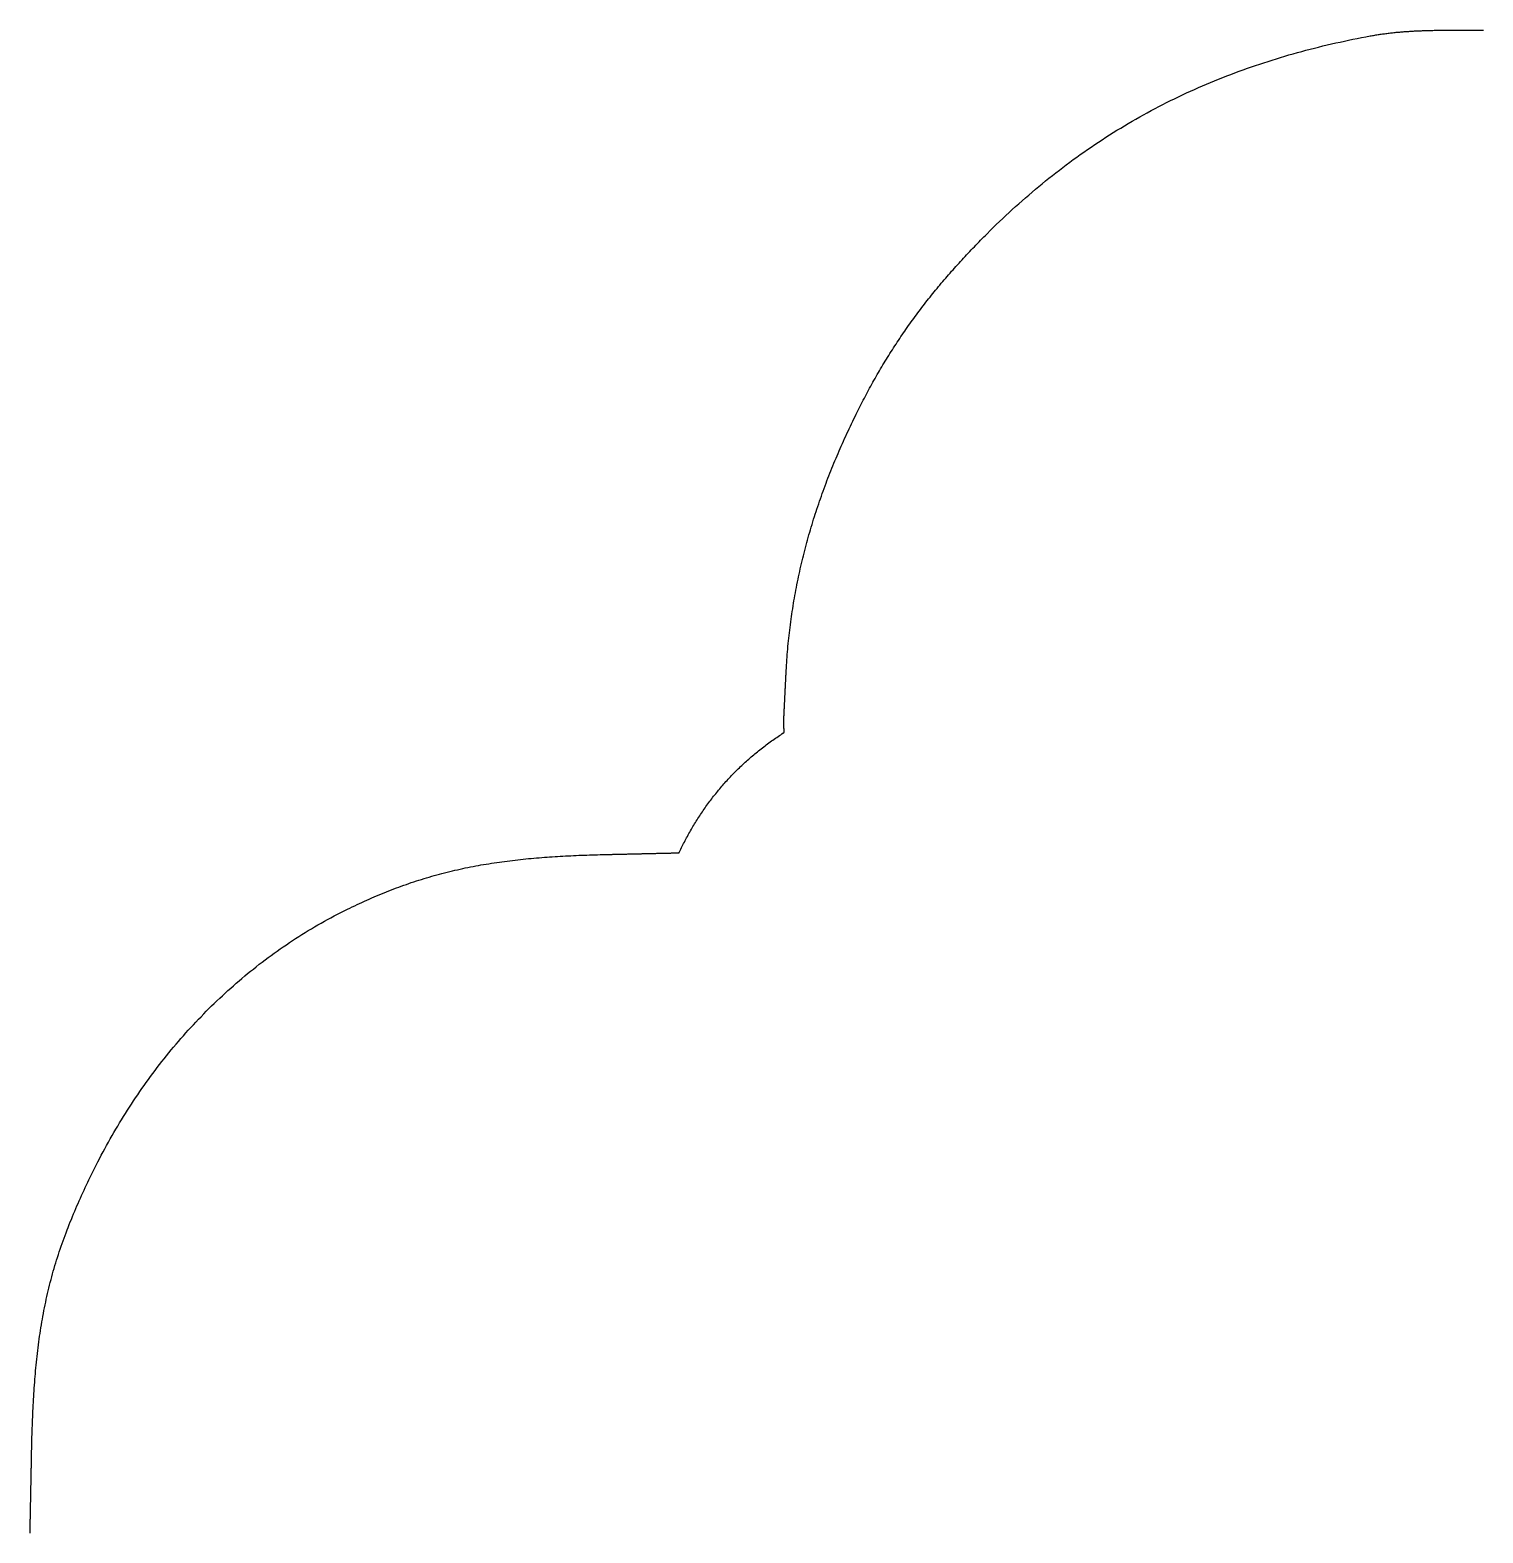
# Model space of a CAD drawing. Extents: x 0 to 29, y 0 to 30.
# Drawn here: x 0.02 to 14.51, y 15 to 29.98 of the extents above; entities that cross this region are included whole.
import ezdxf

# ---------------------------------------------------------------- set-up
doc = ezdxf.new("R2010")
doc.units = 0
doc.layers.add('Layer_1', color=7, linetype='CONTINUOUS')

msp = doc.modelspace()

# ---------------------------------------------------------------- linework, layer by layer
at = {"layer": 'Layer_1', "color": 7}
msp.add_lwpolyline([(0.020485, 14.994966), (0.020664, 15.00419), (0.020847, 15.013537), (0.021031, 15.022994), (0.021217, 15.032547), (0.021405, 15.042182), (0.021594, 15.051886), (0.021784, 15.061649), (0.021976, 15.071458), (0.022168, 15.081304), (0.02236, 15.091175), (0.022553, 15.101063), (0.022746, 15.110959), (0.022938, 15.120854), (0.023131, 15.13074), (0.023324, 15.14061), (0.023515, 15.150456), (0.023707, 15.160273), (0.023897, 15.170053), (0.024087, 15.179792), (0.024276, 15.189482), (0.024464, 15.199121), (0.024651, 15.208701), (0.024836, 15.21822), (0.025021, 15.227673), (0.025203, 15.237056), (0.025385, 15.246365), (0.025565, 15.255597), (0.025743, 15.26475), (0.02592, 15.273819), (0.026095, 15.282803), (0.026269, 15.2917), (0.02644, 15.300507), (0.02661, 15.309221), (0.026778, 15.317842), (0.026944, 15.326368), (0.027136, 15.336201), (0.027325, 15.345901), (0.027512, 15.355465), (0.027695, 15.364892), (0.027876, 15.37418), (0.02808, 15.384635), (0.02828, 15.394906), (0.028477, 15.404992), (0.02867, 15.414894), (0.028859, 15.42461), (0.029045, 15.434142), (0.029227, 15.443489), (0.029406, 15.452652), (0.029581, 15.461632), (0.029752, 15.47043), (0.02992, 15.479047), (0.030105, 15.488535), (0.030306, 15.498824), (0.030501, 15.508837), (0.030691, 15.518578), (0.030876, 15.528051), (0.031055, 15.53726), (0.03123, 15.546209), (0.031399, 15.554903), (0.031596, 15.565026), (0.031787, 15.574794), (0.03197, 15.584217), (0.032148, 15.593304), (0.032318, 15.602062), (0.032483, 15.610501), (0.032667, 15.619974), (0.032869, 15.630319), (0.033061, 15.640147), (0.033242, 15.64948), (0.033415, 15.658337), (0.033599, 15.667778), (0.033791, 15.677643), (0.033971, 15.686864), (0.034172, 15.697173), (0.034357, 15.706661), (0.034527, 15.715389), (0.034709, 15.724718), (0.034897, 15.734338), (0.035064, 15.742909), (0.035248, 15.75238), (0.035438, 15.762112), (0.035621, 15.771516), (0.035789, 15.780116), (0.035979, 15.789849), (0.036178, 15.800072), (0.036363, 15.80957), (0.036946, 15.838676), (0.037567, 15.867335), (0.038225, 15.895555), (0.038965, 15.925076), (0.039745, 15.954124), (0.040566, 15.982708), (0.041479, 16.012488), (0.042435, 16.04177), (0.043436, 16.070568), (0.044478, 16.098892), (0.045564, 16.126753), (0.046754, 16.155679), (0.04799, 16.184112), (0.04934, 16.213531), (0.050738, 16.24243), (0.052184, 16.270824), (0.053676, 16.298724), (0.055293, 16.327508), (0.05704, 16.357116), (0.05884, 16.386172), (0.060691, 16.414691), (0.062593, 16.442686), (0.064635, 16.471417), (0.066822, 16.500826), (0.069064, 16.529663), (0.07136, 16.557944), (0.073708, 16.585683), (0.07631, 16.615156), (0.078969, 16.64403), (0.081684, 16.672323), (0.084453, 16.700053), (0.087493, 16.729319), (0.090591, 16.75797), (0.093744, 16.786026), (0.097182, 16.81546), (0.100678, 16.844253), (0.104229, 16.872425), (0.108076, 16.901829), (0.111979, 16.930573), (0.115934, 16.958679), (0.120193, 16.987881), (0.124505, 17.01641), (0.128865, 17.04429), (0.133533, 17.073141), (0.138248, 17.101314), (0.143006, 17.128833), (0.148072, 17.157209), (0.153449, 17.18636), (0.158864, 17.214787), (0.164313, 17.242516), (0.170067, 17.270921), (0.176127, 17.299928), (0.182209, 17.328181), (0.188309, 17.355708), (0.194703, 17.383753), (0.201386, 17.412249), (0.208071, 17.439975), (0.215033, 17.468083), (0.222267, 17.49651), (0.229483, 17.524135), (0.236953, 17.552019), (0.24467, 17.580106), (0.252343, 17.607366), (0.260519, 17.635721), (0.268631, 17.663201), (0.277214, 17.691615), (0.285709, 17.719111), (0.29411, 17.745727), (0.302933, 17.773108), (0.312153, 17.801129), (0.321231, 17.828165), (0.330661, 17.855707), (0.340411, 17.883637), (0.349963, 17.910498), (0.359785, 17.937629), (0.369841, 17.964921), (0.379642, 17.991081), (0.390062, 18.018442), (0.400172, 18.044573), (0.410795, 18.071616), (0.421453, 18.098339), (0.432102, 18.124662), (0.443072, 18.151401), (0.454274, 18.178338), (0.465621, 18.20526), (0.477023, 18.23197), (0.488394, 18.25828), (0.499648, 18.28402), (0.511236, 18.310228), (0.522969, 18.336475), (0.534662, 18.362357), (0.546967, 18.389314), (0.558726, 18.41482), (0.571122, 18.441454), (0.583522, 18.467851), (0.595831, 18.493822), (0.60807, 18.519428), (0.620866, 18.545981), (0.633245, 18.571469), (0.645788, 18.5971), (0.6625, 18.630878), (0.679229, 18.664202), (0.695969, 18.697076), (0.712718, 18.729507), (0.730312, 18.763097), (0.747907, 18.796211), (0.765497, 18.828856), (0.783078, 18.861038), (0.801488, 18.894271), (0.819879, 18.92701), (0.838247, 18.959262), (0.856589, 18.991035), (0.8749, 19.022335), (0.894011, 19.054567), (0.913079, 19.086299), (0.932102, 19.117537), (0.951903, 19.149622), (0.971646, 19.181187), (0.991325, 19.21224), (1.010939, 19.242788), (1.0313, 19.27409), (1.05158, 19.304862), (1.072589, 19.336322), (1.093502, 19.367229), (1.114317, 19.397593), (1.135029, 19.427423), (1.156432, 19.457854), (1.178508, 19.488834), (1.200454, 19.519229), (1.222266, 19.54905), (1.243941, 19.578308), (1.266247, 19.608037), (1.289166, 19.638188), (1.311917, 19.66773), (1.334497, 19.696676), (1.357652, 19.725982), (1.381362, 19.755602), (1.404867, 19.784585), (1.428165, 19.812948), (1.451978, 19.841568), (1.476283, 19.870402), (1.500347, 19.898581), (1.524167, 19.926122), (1.549133, 19.954617), (1.573822, 19.98243), (1.598233, 20.009578), (1.623709, 20.037545), (1.648872, 20.064808), (1.673721, 20.091387), (1.699552, 20.118657), (1.725034, 20.14521), (1.751427, 20.172351), (1.777437, 20.198745), (1.804287, 20.22563), (1.830717, 20.251742), (1.856728, 20.277105), (1.883491, 20.302857), (1.910947, 20.328922), (1.937913, 20.354178), (1.965499, 20.379665), (1.993646, 20.405315), (2.021231, 20.430109), (2.048261, 20.454076), (2.076783, 20.479023), (2.104675, 20.503081), (2.132921, 20.52711), (2.161463, 20.551052), (2.18931, 20.57409), (2.218291, 20.597731), (2.246507, 20.620427), (2.275696, 20.643574), (2.305727, 20.667042), (2.334846, 20.689468), (2.364648, 20.712086), (2.395003, 20.734782), (2.424312, 20.756374), (2.454023, 20.777941), (2.484012, 20.799388), (2.514156, 20.820622), (2.544335, 20.84156), (2.57564, 20.862945), (2.606641, 20.88379), (2.63723, 20.904038), (2.668349, 20.924314), (2.699736, 20.944438), (2.731136, 20.964247), (2.76231, 20.983595), (2.79465, 21.003337), (2.826087, 21.022208), (2.857825, 21.040944), (2.890616, 21.059972), (2.922474, 21.078141), (2.955033, 21.096388), (2.987212, 21.114107), (3.019602, 21.131628), (3.053259, 21.149505), (3.0864, 21.166782), (3.11915, 21.18354), (3.152808, 21.200441), (3.186597, 21.21708), (3.209565, 21.228228), (3.233368, 21.239671), (3.25797, 21.251377), (3.282233, 21.262799), (3.306165, 21.273945), (3.329776, 21.284821), (3.353075, 21.295435), (3.378158, 21.306727), (3.402888, 21.317723), (3.427277, 21.328432), (3.451333, 21.33886), (3.475067, 21.349016), (3.499461, 21.359317), (3.524485, 21.369736), (3.549161, 21.379863), (3.573497, 21.389706), (3.597505, 21.399273), (3.623013, 21.409282), (3.64816, 21.418991), (3.672956, 21.428409), (3.69741, 21.437546), (3.721532, 21.44641), (3.747032, 21.45562), (3.772169, 21.464536), (3.796956, 21.47317), (3.821401, 21.48153), (3.84712, 21.490162), (3.872471, 21.498503), (3.897462, 21.506565), (3.922103, 21.514357), (3.947923, 21.522356), (3.973367, 21.530072), (3.998444, 21.537517), (4.02462, 21.545118), (4.050404, 21.552437), (4.075806, 21.559486), (4.100835, 21.566275), (4.126873, 21.573173), (4.152513, 21.579805), (4.179097, 21.586514), (4.205261, 21.592951), (4.231012, 21.599128), (4.256362, 21.605057), (4.281317, 21.610749), (4.307117, 21.616483), (4.333711, 21.622237), (4.359855, 21.62774), (4.385559, 21.633004), (4.410831, 21.63804), (4.436812, 21.643075), (4.463451, 21.648091), (4.489604, 21.652873), (4.515279, 21.657433), (4.540487, 21.661782), (4.567304, 21.666271), (4.59359, 21.670538), (4.619355, 21.674593), (4.646559, 21.678742), (4.67318, 21.682672), (4.69923, 21.686395), (4.72472, 21.689924), (4.751446, 21.693505), (4.777553, 21.696888), (4.804757, 21.700295), (4.831282, 21.703502), (4.857143, 21.706524), (4.883934, 21.709546), (4.910005, 21.712384), (4.936869, 21.715205), (4.962961, 21.717846), (4.98971, 21.720455), (5.017009, 21.723017), (5.04342, 21.725402), (5.068967, 21.727623), (5.096154, 21.729896), (5.122351, 21.732001), (5.14874, 21.734037), (5.175218, 21.735998), (5.200624, 21.737804), (5.227032, 21.739605), (5.254215, 21.741379), (5.280089, 21.742996), (5.306471, 21.744573), (5.333146, 21.746096), (5.3599, 21.747554), (5.38653, 21.748937), (5.412842, 21.750239), (5.438656, 21.751456), (5.465009, 21.752637), (5.491466, 21.753763), (5.517617, 21.754818), (5.544913, 21.75586), (5.570791, 21.756793), (5.596433, 21.757666), (5.623548, 21.758537), (5.650267, 21.759341), (5.676648, 21.760086), (5.70404, 21.760808), (5.730363, 21.761455), (5.756862, 21.76206), (5.765091, 21.762246), (5.771665, 21.762395), (5.779788, 21.762579), (5.78758, 21.762756), (5.7944, 21.76291), (5.8017, 21.763076), (5.80943, 21.763251), (5.817549, 21.763435), (5.823855, 21.763578), (5.830339, 21.763725), (5.836986, 21.763875), (5.843781, 21.764029), (5.85071, 21.764186), (5.857759, 21.764346), (5.864917, 21.764508), (5.87217, 21.764672), (5.879508, 21.764838), (5.886921, 21.765006), (5.894397, 21.765176), (5.901927, 21.765346), (5.909501, 21.765518), (5.917112, 21.76569), (5.924751, 21.765863), (5.93241, 21.766037), (5.940082, 21.766211), (5.947759, 21.766384), (5.955436, 21.766558), (5.963106, 21.766732), (5.970763, 21.766906), (5.978402, 21.767079), (5.986018, 21.767251), (5.993605, 21.767423), (6.00116, 21.767594), (6.008678, 21.767764), (6.016155, 21.767934), (6.023587, 21.768102), (6.030971, 21.76827), (6.038304, 21.768436), (6.045583, 21.768601), (6.052804, 21.768764), (6.059966, 21.768926), (6.067066, 21.769087), (6.074101, 21.769247), (6.081071, 21.769404), (6.087972, 21.769561), (6.094803, 21.769716), (6.101563, 21.769869), (6.10825, 21.77002), (6.114864, 21.77017), (6.121402, 21.770318), (6.127864, 21.770464), (6.134249, 21.770609), (6.141607, 21.770776), (6.149893, 21.770963), (6.158038, 21.771148), (6.166041, 21.771329), (6.173901, 21.771507), (6.181617, 21.771682), (6.18919, 21.771854), (6.196619, 21.772022), (6.203905, 21.772187), (6.211049, 21.772349), (6.218049, 21.772507), (6.224909, 21.772663), (6.231627, 21.772815), (6.238207, 21.772964), (6.244647, 21.77311), (6.252521, 21.773288), (6.260182, 21.773462), (6.267634, 21.773631), (6.274879, 21.773795), (6.281921, 21.773954), (6.290124, 21.77414), (6.298045, 21.77432), (6.305689, 21.774493), (6.313065, 21.77466), (6.320177, 21.774821), (6.327033, 21.774976), (6.333639, 21.775126), (6.341056, 21.775294), (6.349156, 21.775477), (6.356852, 21.775652), (6.364161, 21.775817), (6.371098, 21.775975), (6.37768, 21.776124), (6.385461, 21.7763), (6.392735, 21.776465), (6.400868, 21.776649), (6.408355, 21.776819), (6.415243, 21.776975), (6.423633, 21.777165), (6.431116, 21.777334), (6.437783, 21.777485), (6.445151, 21.777652), (6.452722, 21.777824), (6.461024, 21.778012), (6.467496, 21.778158), (6.474819, 21.778324), (6.482507, 21.778498), (6.489645, 21.77866), (6.489884, 21.779047), (6.490418, 21.779911), (6.490724, 21.780406), (6.491041, 21.780919), (6.491359, 21.781434), (6.491671, 21.781939), (6.491973, 21.782428), (6.49226, 21.782893), (6.492801, 21.783768), (6.493264, 21.784518), (6.493652, 21.785146), (6.493971, 21.785662), (6.494467, 21.786465), (6.494771, 21.786957), (6.495205, 21.78766), (6.495205, 21.78766), (6.495205, 21.78766), (6.495205, 21.78766), (6.495205, 21.78766), (6.495205, 21.78766), (6.495205, 21.78766), (6.495205, 21.78766), (6.495205, 21.78766), (6.495205, 21.78766), (6.495205, 21.78766), (6.495205, 21.78766), (6.495205, 21.78766), (6.495205, 21.78766), (6.495205, 21.78766), (6.495205, 21.78766), (6.495205, 21.78766), (6.495205, 21.78766), (6.495205, 21.78766), (6.495205, 21.78766), (6.495205, 21.78766), (6.495205, 21.78766), (6.495205, 21.78766), (6.495205, 21.78766), (6.495205, 21.78766), (6.495205, 21.78766), (6.495205, 21.78766), (6.495205, 21.78766), (6.495205, 21.78766), (6.495205, 21.78766), (6.495205, 21.78766), (6.495205, 21.78766), (6.495205, 21.78766), (6.495205, 21.78766), (6.495205, 21.78766), (6.495205, 21.78766), (6.495205, 21.78766), (6.495205, 21.78766), (6.495205, 21.78766), (6.495205, 21.78766), (6.495205, 21.78766), (6.495205, 21.78766), (6.495205, 21.78766), (6.495205, 21.78766), (6.495205, 21.78766), (6.495205, 21.78766), (6.495205, 21.78766), (6.495205, 21.78766), (6.495205, 21.78766), (6.495205, 21.78766), (6.495205, 21.78766), (6.495205, 21.78766), (6.495205, 21.78766), (6.495205, 21.78766), (6.495205, 21.78766), (6.495205, 21.78766), (6.495205, 21.78766), (6.495205, 21.78766), (6.495205, 21.78766), (6.495205, 21.78766), (6.495205, 21.78766), (6.495205, 21.78766), (6.495205, 21.78766), (6.495205, 21.78766), (6.495205, 21.78766), (6.495205, 21.78766), (6.495205, 21.78766), (6.495205, 21.78766), (6.495205, 21.78766), (6.495205, 21.78766), (6.495205, 21.78766), (6.495205, 21.78766), (6.495205, 21.78766), (6.495205, 21.78766), (6.495205, 21.78766), (6.495205, 21.78766), (6.495205, 21.78766), (6.495205, 21.78766), (6.495205, 21.78766), (6.495205, 21.78766), (6.495205, 21.78766), (6.495205, 21.78766), (6.495205, 21.78766), (6.495205, 21.78766), (6.495205, 21.78766), (6.495205, 21.78766), (6.502023, 21.802019), (6.508838, 21.816188), (6.515651, 21.830168), (6.52246, 21.843964), (6.529264, 21.857577), (6.536062, 21.87101), (6.543534, 21.885588), (6.550995, 21.899955), (6.558445, 21.914114), (6.565881, 21.928069), (6.573303, 21.941821), (6.581385, 21.956605), (6.589446, 21.971156), (6.597485, 21.985479), (6.605501, 21.999578), (6.613492, 22.013456), (6.621456, 22.027117), (6.629393, 22.040564), (6.637301, 22.053802), (6.645179, 22.066835), (6.653026, 22.079664), (6.661494, 22.093345), (6.669923, 22.106796), (6.678959, 22.121038), (6.687947, 22.135022), (6.696885, 22.148755), (6.705772, 22.162242), (6.714606, 22.175487), (6.723386, 22.188495), (6.732111, 22.201271), (6.740781, 22.21382), (6.749393, 22.226145), (6.759175, 22.239976), (6.76888, 22.253528), (6.778506, 22.266805), (6.788053, 22.279815), (6.79752, 22.292563), (6.806906, 22.305055), (6.816209, 22.317297), (6.82543, 22.329293), (6.835714, 22.342516), (6.845891, 22.355443), (6.85596, 22.368082), (6.865921, 22.380438), (6.875774, 22.392519), (6.885518, 22.404332), (6.896226, 22.417164), (6.906798, 22.429681), (6.917235, 22.441892), (6.927535, 22.453804), (6.9377, 22.465427), (6.947728, 22.476767), (6.958613, 22.488936), (6.969334, 22.500782), (6.979891, 22.512313), (6.991234, 22.524558), (7.002382, 22.536452), (7.013339, 22.548004), (7.024104, 22.559226), (7.03468, 22.570129), (7.045936, 22.581603), (7.057825, 22.593578), (7.069461, 22.605159), (7.080849, 22.61636), (7.09199, 22.627195), (7.102889, 22.637677), (7.115076, 22.649264), (7.126953, 22.660422), (7.138527, 22.67117), (7.149802, 22.681523), (7.16216, 22.692741), (7.174154, 22.703499), (7.185792, 22.713818), (7.198339, 22.724815), (7.210464, 22.735318), (7.22218, 22.74535), (7.234631, 22.755891), (7.246613, 22.765917), (7.259191, 22.77632), (7.271243, 22.786174), (7.283754, 22.796286), (7.296613, 22.806556), (7.308833, 22.816203), (7.322106, 22.826558), (7.334615, 22.836202), (7.347878, 22.846306), (7.360273, 22.855638), (7.373141, 22.865215), (7.386257, 22.874861), (7.399403, 22.884415), (7.412375, 22.89373), (7.424988, 22.902683), (7.437888, 22.911735), (7.450647, 22.920586), (7.464115, 22.929818), (7.47736, 22.938789), (7.490413, 22.947526), (7.503938, 22.956472), (7.516909, 22.964951), (7.529941, 22.97337), (7.530338, 22.973628), (7.531225, 22.974204), (7.531733, 22.974534), (7.532259, 22.974876), (7.532788, 22.975219), (7.533307, 22.975556), (7.533809, 22.975882), (7.534286, 22.976192), (7.534736, 22.976484), (7.535573, 22.977028), (7.536282, 22.977488), (7.536869, 22.977869), (7.537349, 22.978181), (7.53809, 22.978662), (7.538885, 22.979178), (7.539181, 22.97937), (7.539181, 22.97937), (7.539181, 22.97937), (7.539181, 22.97937), (7.539181, 22.97937), (7.539181, 22.97937), (7.539181, 22.97937), (7.539181, 22.97937), (7.539181, 22.97937), (7.539181, 22.97937), (7.539181, 22.97937), (7.539181, 22.97937), (7.539181, 22.97937), (7.539181, 22.97937), (7.539181, 22.97937), (7.539181, 22.97937), (7.539181, 22.97937), (7.539181, 22.97937), (7.539181, 22.97937), (7.539181, 22.97937), (7.539181, 22.97937), (7.539181, 22.97937), (7.539181, 22.97937), (7.539181, 22.97937), (7.539181, 22.97937), (7.539181, 22.97937), (7.539181, 22.97937), (7.539181, 22.97937), (7.539181, 22.97937), (7.539181, 22.97937), (7.539181, 22.97937), (7.539181, 22.97937), (7.539181, 22.97937), (7.539181, 22.97937), (7.539181, 22.97937), (7.539181, 22.97937), (7.539181, 22.97937), (7.539181, 22.97937), (7.539181, 22.97937), (7.539181, 22.97937), (7.539181, 22.97937), (7.539181, 22.97937), (7.539181, 22.97937), (7.539181, 22.97937), (7.539181, 22.97937), (7.539181, 22.97937), (7.539181, 22.97937), (7.539181, 22.97937), (7.539181, 22.97937), (7.539181, 22.97937), (7.539181, 22.97937), (7.539181, 22.97937), (7.539181, 22.97937), (7.539181, 22.97937), (7.539181, 22.97937), (7.539181, 22.97937), (7.539181, 22.97937), (7.539181, 22.97937), (7.539181, 22.97937), (7.539181, 22.97937), (7.539181, 22.97937), (7.539181, 22.97937), (7.539181, 22.97937), (7.539181, 22.97937), (7.539181, 22.97937), (7.539181, 22.97937), (7.539181, 22.97937), (7.539181, 22.97937), (7.539181, 22.97937), (7.539181, 22.97937), (7.539181, 22.97937), (7.539181, 22.97937), (7.539181, 22.97937), (7.539181, 22.97937), (7.539181, 22.97937), (7.539181, 22.97937), (7.539181, 22.97937), (7.539181, 22.97937), (7.539181, 22.97937), (7.539181, 22.97937), (7.539181, 22.97937), (7.539181, 22.97937), (7.539181, 22.97937), (7.539181, 22.97937), (7.539181, 22.97937), (7.539181, 22.979843), (7.539181, 22.9809), (7.539181, 22.981504), (7.539181, 22.982131), (7.539181, 22.98276), (7.539181, 22.983378), (7.539181, 22.983975), (7.539181, 22.984543), (7.539181, 22.985079), (7.539181, 22.986076), (7.539181, 22.986919), (7.539181, 22.987618), (7.539181, 22.98819), (7.539181, 22.989072), (7.539181, 22.990018), (7.539181, 22.99037), (7.539181, 22.99037), (7.539181, 22.99037), (7.539181, 22.99037), (7.539181, 22.99037), (7.539181, 22.99037), (7.539181, 22.99037), (7.539181, 22.99037), (7.539181, 22.99037), (7.539181, 22.99037), (7.539181, 22.99037), (7.539181, 22.99037), (7.539181, 22.99037), (7.539181, 22.99037), (7.539181, 22.99037), (7.539181, 22.99037), (7.539181, 22.99037), (7.539181, 22.99037), (7.539181, 22.99037), (7.539181, 22.99037), (7.539181, 22.99037), (7.539181, 22.99037), (7.539181, 22.99037), (7.539181, 22.99037), (7.539181, 22.99037), (7.539181, 22.99037), (7.539181, 22.99037), (7.539181, 22.99037), (7.539181, 22.99037), (7.539181, 22.99037), (7.539181, 22.99037), (7.539181, 22.99037), (7.539181, 22.99037), (7.539181, 22.99037), (7.539181, 22.99037), (7.539181, 22.99037), (7.539181, 22.99037), (7.539181, 22.99037), (7.539181, 22.99037), (7.539181, 22.99037), (7.539181, 22.99037), (7.539181, 22.99037), (7.539181, 22.99037), (7.539181, 22.99037), (7.539181, 22.99037), (7.539181, 22.99037), (7.539181, 22.99037), (7.539181, 22.99037), (7.539181, 22.99037), (7.539181, 22.99037), (7.539181, 22.99037), (7.539181, 22.99037), (7.539181, 22.99037), (7.539181, 22.99037), (7.539181, 22.99037), (7.539181, 22.99037), (7.539181, 22.99037), (7.539181, 22.99037), (7.539181, 22.99037), (7.539181, 22.99037), (7.539181, 22.99037), (7.539181, 22.99037), (7.539181, 22.99037), (7.539181, 22.99037), (7.539181, 22.99037), (7.539181, 22.99037), (7.539181, 22.99037), (7.539181, 22.99037), (7.539181, 22.99037), (7.539181, 22.99037), (7.539181, 22.99037), (7.539181, 22.99037), (7.539181, 22.99037), (7.539181, 22.99037), (7.539181, 22.99037), (7.539181, 22.99037), (7.539181, 22.99037), (7.539181, 22.99037), (7.539181, 22.99037), (7.539181, 22.99037), (7.539181, 22.99037), (7.539181, 22.99037), (7.539181, 22.99037), (7.539181, 22.99037), (7.539181, 22.99037), (7.538979, 22.992335), (7.538786, 22.994271), (7.5386, 22.996177), (7.538421, 22.998056), (7.538248, 22.999906), (7.538083, 23.001729), (7.537923, 23.003524), (7.53777, 23.005293), (7.537623, 23.007034), (7.537482, 23.00875), (7.537346, 23.010439), (7.537216, 23.012103), (7.537091, 23.013742), (7.536971, 23.015356), (7.536855, 23.016945), (7.536745, 23.01851), (7.536638, 23.020051), (7.536537, 23.021569), (7.536439, 23.023063), (7.536346, 23.024535), (7.536256, 23.025984), (7.53617, 23.027411), (7.536088, 23.028816), (7.536009, 23.030199), (7.535934, 23.031561), (7.535862, 23.032902), (7.535793, 23.034222), (7.535727, 23.035523), (7.535664, 23.036803), (7.535604, 23.038063), (7.535547, 23.039303), (7.535492, 23.040525), (7.53544, 23.041728), (7.53539, 23.042912), (7.535343, 23.044077), (7.535297, 23.045225), (7.535254, 23.046355), (7.535214, 23.047467), (7.535175, 23.048562), (7.535138, 23.04964), (7.535069, 23.051762), (7.535007, 23.053818), (7.534952, 23.05581), (7.534903, 23.05774), (7.53486, 23.05961), (7.534822, 23.061422), (7.534788, 23.063176), (7.534759, 23.064876), (7.534734, 23.066523), (7.534713, 23.068118), (7.534695, 23.069664), (7.534681, 23.071161), (7.534669, 23.072611), (7.53466, 23.074015), (7.534653, 23.075376), (7.534649, 23.076694), (7.534646, 23.07797), (7.534646, 23.079207), (7.534647, 23.080404), (7.53465, 23.081565), (7.534654, 23.082688), (7.534659, 23.083777), (7.534666, 23.084831), (7.534673, 23.085852), (7.534682, 23.086842), (7.534691, 23.0878), (7.534712, 23.089656), (7.534735, 23.091395), (7.53476, 23.093026), (7.534786, 23.094554), (7.534813, 23.095986), (7.534841, 23.097328), (7.534868, 23.098586), (7.534896, 23.099765), (7.534923, 23.10087), (7.53495, 23.101906), (7.534976, 23.102877), (7.535002, 23.103787), (7.535026, 23.10464), (7.535075, 23.106239), (7.535121, 23.107637), (7.535162, 23.10886), (7.5352, 23.10993), (7.535234, 23.110866), (7.535264, 23.111685), (7.535292, 23.112401), (7.535341, 23.113654), (7.53538, 23.114593), (7.535409, 23.115298), (7.535454, 23.116354), (7.535501, 23.11741), (7.535501, 23.11741), (7.535501, 23.11741), (7.535501, 23.11741), (7.535501, 23.11741), (7.535501, 23.11741), (7.535501, 23.11741), (7.535501, 23.11741), (7.535501, 23.11741), (7.535501, 23.11741), (7.535749, 23.122476), (7.535947, 23.126522), (7.536192, 23.131523), (7.536377, 23.135309), (7.536579, 23.139429), (7.536796, 23.14385), (7.537026, 23.148545), (7.537268, 23.153485), (7.53752, 23.158644), (7.537783, 23.163999), (7.537985, 23.168122), (7.538191, 23.172333), (7.538401, 23.176624), (7.538615, 23.180987), (7.538832, 23.185413), (7.539051, 23.189897), (7.539273, 23.19443), (7.539497, 23.199007), (7.539723, 23.20362), (7.539951, 23.208265), (7.54018, 23.212936), (7.54041, 23.217628), (7.54064, 23.222334), (7.540871, 23.227052), (7.541103, 23.231776), (7.541334, 23.236503), (7.541566, 23.241227), (7.541797, 23.245946), (7.542028, 23.250656), (7.542258, 23.255354), (7.542487, 23.260037), (7.542715, 23.264701), (7.542943, 23.269344), (7.543169, 23.273964), (7.543394, 23.278557), (7.543618, 23.283123), (7.54384, 23.287658), (7.544061, 23.292161), (7.54428, 23.29663), (7.544497, 23.301063), (7.544712, 23.305459), (7.544925, 23.309816), (7.545137, 23.314134), (7.545346, 23.31841), (7.545554, 23.322644), (7.545759, 23.326834), (7.545962, 23.330981), (7.54623, 23.33645), (7.546494, 23.341836), (7.546754, 23.34714), (7.547009, 23.352358), (7.547261, 23.357491), (7.547508, 23.362536), (7.547751, 23.367495), (7.547989, 23.372365), (7.548224, 23.377148), (7.548454, 23.381842), (7.548679, 23.386447), (7.5489, 23.390965), (7.549117, 23.395394), (7.54933, 23.399735), (7.549539, 23.40399), (7.549743, 23.408157), (7.549943, 23.412238), (7.550138, 23.416234), (7.55033, 23.420145), (7.550517, 23.423973), (7.550701, 23.427717), (7.55088, 23.431379), (7.551056, 23.43496), (7.551227, 23.438461), (7.551478, 23.443584), (7.55172, 23.448532), (7.551954, 23.453308), (7.55218, 23.457917), (7.552398, 23.462362), (7.552608, 23.466648), (7.55281, 23.470778), (7.553069, 23.476072), (7.553316, 23.481105), (7.55355, 23.485888), (7.553773, 23.49043), (7.553984, 23.494742), (7.554184, 23.498834), (7.554374, 23.502714), (7.554555, 23.506392), (7.554725, 23.509878), (7.554967, 23.514801), (7.555189, 23.519334), (7.555393, 23.523502), (7.555642, 23.52858), (7.555863, 23.533107), (7.556061, 23.537141), (7.556237, 23.54073), (7.556468, 23.545451), (7.556722, 23.55063), (7.556919, 23.554667), (7.557143, 23.559236), (7.557338, 23.563207), (7.557597, 23.56849), (7.558927, 23.594564), (7.560426, 23.621645), (7.562026, 23.648417), (7.563806, 23.676146), (7.565689, 23.703546), (7.567671, 23.730623), (7.569748, 23.75738), (7.571917, 23.783822), (7.574174, 23.809953), (7.576626, 23.836952), (7.579279, 23.864779), (7.582027, 23.892251), (7.584863, 23.919375), (7.587784, 23.946154), (7.590787, 23.972595), (7.593868, 23.998701), (7.597157, 24.025552), (7.60066, 24.053111), (7.604242, 24.080294), (7.607898, 24.107109), (7.611625, 24.13356), (7.615419, 24.159653), (7.619276, 24.185394), (7.623498, 24.212741), (7.627785, 24.239691), (7.632133, 24.266251), (7.636536, 24.292429), (7.640993, 24.318228), (7.645824, 24.345473), (7.650706, 24.372298), (7.655636, 24.39871), (7.660608, 24.424718), (7.665958, 24.452034), (7.671347, 24.478905), (7.676772, 24.505338), (7.682228, 24.531342), (7.687711, 24.556923), (7.693564, 24.583663), (7.699439, 24.609942), (7.705332, 24.635771), (7.711588, 24.662649), (7.717855, 24.68904), (7.724127, 24.714953), (7.730402, 24.740398), (7.737025, 24.766771), (7.743642, 24.792641), (7.750599, 24.819356), (7.757538, 24.845536), (7.764457, 24.871194), (7.77135, 24.89634), (7.778561, 24.922218), (7.78608, 24.948761), (7.793555, 24.974723), (7.800982, 25.000119), (7.808696, 25.02609), (7.816684, 25.052572), (7.824602, 25.078425), (7.832445, 25.103664), (7.840864, 25.130359), (7.849188, 25.156368), (7.857413, 25.181711), (7.865536, 25.206404), (7.874176, 25.232315), (7.882691, 25.257513), (7.891683, 25.283768), (7.900526, 25.309248), (7.9098, 25.335627), (7.9189, 25.361177), (7.927824, 25.385926), (7.937121, 25.411397), (7.946754, 25.437468), (7.956161, 25.46262), (7.965341, 25.486886), (7.975297, 25.5129), (7.984974, 25.537896), (7.994849, 25.563115), (8.004881, 25.588452), (8.014586, 25.6127), (8.024828, 25.638017), (8.034694, 25.662147), (8.044986, 25.687064), (8.05562, 25.712537), (8.065775, 25.736618), (8.076164, 25.761011), (8.0867, 25.785508), (8.097298, 25.809911), (8.107876, 25.834038), (8.118909, 25.858964), (8.130208, 25.884244), (8.141584, 25.909458), (8.152861, 25.934216), (8.163873, 25.958176), (8.175183, 25.982568), (8.186417, 26.006585), (8.198325, 26.031817), (8.210085, 26.056518), (8.221721, 26.080751), (8.233828, 26.105747), (8.245485, 26.129615), (8.25724, 26.15349), (8.267159, 26.173484), (8.277014, 26.193203), (8.286805, 26.212652), (8.296531, 26.231837), (8.306679, 26.251706), (8.317239, 26.272225), (8.327724, 26.292443), (8.338135, 26.312364), (8.348473, 26.331994), (8.358738, 26.351341), (8.368931, 26.370408), (8.379974, 26.390907), (8.390933, 26.411087), (8.401809, 26.430955), (8.412602, 26.450517), (8.423312, 26.46978), (8.433941, 26.488749), (8.444489, 26.507432), (8.455831, 26.527364), (8.467079, 26.546972), (8.478234, 26.566264), (8.489297, 26.585246), (8.500269, 26.603926), (8.511988, 26.62372), (8.523603, 26.643178), (8.535114, 26.662307), (8.546521, 26.681114), (8.557826, 26.699607), (8.569028, 26.717792), (8.580924, 26.736951), (8.592705, 26.755772), (8.60515, 26.775494), (8.617466, 26.794849), (8.629652, 26.813845), (8.641711, 26.832492), (8.653642, 26.850797), (8.665446, 26.868768), (8.677857, 26.887515), (8.690126, 26.905902), (8.702971, 26.924999), (8.715661, 26.943711), (8.728195, 26.962049), (8.740575, 26.980023), (8.752803, 26.99764), (8.765552, 27.015868), (8.778798, 27.034658), (8.791859, 27.05304), (8.804737, 27.071025), (8.817434, 27.088623), (8.830579, 27.106704), (8.844145, 27.125222), (8.857498, 27.143308), (8.870639, 27.160974), (8.88357, 27.17823), (8.897454, 27.19662), (8.911093, 27.214549), (8.92449, 27.232031), (8.937647, 27.249078), (8.951649, 27.267088), (8.965376, 27.284616), (8.978833, 27.301676), (8.99304, 27.319561), (9.006941, 27.336935), (9.020542, 27.353816), (9.034799, 27.37139), (9.048721, 27.388432), (9.063222, 27.406061), (9.077355, 27.423125), (9.091126, 27.439641), (9.105384, 27.45663), (9.120068, 27.474009), (9.13432, 27.490766), (9.148921, 27.507823), (9.163811, 27.525102), (9.178205, 27.5417), (9.193513, 27.559237), (9.208253, 27.576015), (9.222442, 27.592069), (9.237343, 27.608826), (9.251629, 27.624796), (9.266466, 27.641284), (9.281725, 27.658138), (9.296234, 27.674072), (9.312004, 27.691287), (9.326877, 27.707429), (9.342658, 27.724457), (9.357417, 27.740293), (9.372752, 27.756656), (9.388396, 27.773255), (9.404089, 27.789814), (9.419589, 27.80608), (9.434674, 27.821827), (9.450116, 27.837863), (9.465406, 27.85366), (9.481561, 27.870263), (9.497466, 27.886526), (9.513157, 27.902488), (9.529435, 27.918963), (9.545064, 27.934704), (9.560783, 27.95046), (9.591907, 27.981415), (9.62282, 28.011824), (9.653522, 28.041697), (9.685541, 28.072507), (9.71733, 28.102749), (9.74889, 28.132435), (9.780222, 28.161576), (9.812811, 28.191539), (9.845153, 28.220929), (9.877249, 28.249757), (9.91055, 28.279314), (9.943585, 28.308283), (9.976356, 28.336677), (10.010279, 28.365712), (10.043916, 28.394147), (10.077271, 28.421998), (10.110343, 28.449275), (10.144504, 28.477101), (10.178362, 28.504334), (10.213265, 28.532049), (10.247844, 28.559153), (10.282102, 28.585659), (10.31604, 28.611584), (10.350957, 28.637911), (10.385534, 28.66364), (10.421043, 28.689714), (10.456192, 28.715177), (10.490982, 28.740045), (10.526647, 28.765197), (10.563153, 28.790585), (10.599255, 28.815343), (10.634957, 28.839489), (10.671441, 28.863819), (10.70867, 28.88829), (10.745453, 28.912122), (10.781795, 28.935331), (10.818824, 28.958638), (10.856501, 28.982006), (10.893693, 29.004732), (10.930403, 29.026835), (10.968771, 29.049592), (11.00661, 29.071694), (11.043923, 29.093161), (11.082765, 29.115165), (11.121034, 29.136508), (11.158736, 29.15721), (11.197835, 29.178345), (11.23632, 29.198818), (11.274197, 29.218652), (11.313341, 29.238824), (11.35183, 29.258341), (11.391479, 29.278119), (11.430428, 29.29723), (11.470428, 29.316532), (11.509684, 29.335158), (11.549883, 29.353912), (11.589296, 29.371987), (11.629545, 29.390133), (11.668966, 29.4076), (11.70912, 29.425087), (11.748406, 29.441902), (11.788322, 29.458691), (11.828784, 29.47541), (11.869706, 29.492017), (11.911006, 29.508471), (11.951254, 29.524214), (11.991784, 29.539781), (12.032514, 29.555139), (12.073365, 29.570256), (12.114258, 29.585107), (12.156286, 29.60008), (12.196997, 29.614306), (12.238623, 29.628573), (12.279921, 29.642453), (12.320825, 29.655933), (12.362258, 29.669321), (12.404048, 29.682555), (12.446026, 29.695581), (12.488027, 29.708347), (12.529891, 29.720811), (12.571467, 29.732934), (12.614135, 29.745115), (12.656074, 29.756834), (12.698533, 29.768445), (12.739868, 29.779506), (12.7812, 29.790331), (12.824494, 29.801421), (12.866852, 29.812027), (12.909974, 29.82258), (12.953143, 29.8329), (12.99569, 29.842837), (13.038493, 29.8526), (13.080535, 29.861964), (13.123233, 29.87125), (13.164853, 29.880086), (13.208093, 29.889043), (13.250665, 29.897643), (13.29273, 29.905931), (13.33596, 29.914233), (13.379357, 29.92235), (13.391205, 29.924513), (13.402906, 29.926599), (13.414463, 29.92861), (13.42588, 29.930549), (13.437159, 29.932418), (13.448305, 29.934221), (13.459319, 29.935958), (13.470205, 29.937633), (13.480966, 29.939247), (13.491603, 29.940804), (13.50212, 29.942304), (13.51252, 29.943751), (13.524518, 29.945374), (13.536362, 29.946929), (13.548055, 29.948419), (13.559601, 29.949846), (13.571003, 29.951213), (13.582264, 29.952522), (13.593386, 29.953776), (13.604372, 29.954978), (13.616778, 29.95629), (13.629013, 29.957539), (13.641082, 29.958728), (13.652988, 29.959859), (13.664734, 29.960936), (13.676323, 29.961961), (13.687758, 29.962936), (13.699043, 29.963864), (13.71018, 29.964747), (13.721171, 29.965587), (13.732019, 29.966386), (13.742727, 29.967146), (13.753297, 29.96787), (13.765038, 29.968642), (13.776609, 29.969372), (13.788015, 29.970062), (13.799257, 29.970714), (13.811572, 29.971398), (13.823692, 29.972039), (13.83562, 29.972641), (13.847361, 29.973207), (13.858916, 29.973737), (13.870289, 29.974235), (13.881484, 29.974702), (13.892502, 29.97514), (13.903347, 29.975552), (13.914022, 29.975937), (13.924528, 29.976299), (13.936942, 29.976704), (13.949122, 29.977079), (13.96107, 29.977426), (13.972792, 29.977747), (13.984292, 29.978043), (13.995572, 29.978317), (14.006637, 29.978571), (14.017491, 29.978805), (14.028137, 29.979021), (14.040322, 29.979253), (14.052234, 29.979464), (14.063878, 29.979656), (14.075257, 29.979831), (14.086379, 29.979989), (14.098804, 29.980153), (14.110904, 29.9803), (14.122686, 29.980431), (14.134158, 29.980548), (14.145327, 29.980653), (14.156199, 29.980746), (14.166781, 29.980829), (14.178371, 29.980912), (14.18961, 29.980984), (14.201721, 29.981053), (14.213421, 29.981113), (14.224723, 29.981163), (14.235637, 29.981206), (14.246176, 29.981243), (14.258391, 29.981279), (14.270097, 29.981308), (14.281312, 29.981331), (14.292054, 29.981349), (14.304062, 29.981365), (14.315473, 29.981376), (14.327869, 29.981384), (14.339553, 29.981388), (14.350564, 29.981389), (14.362238, 29.981388), (14.374362, 29.981384), (14.385599, 29.981379), (14.397053, 29.981371), (14.408534, 29.981362), (14.41899, 29.981353), (14.430101, 29.981343), (14.441467, 29.981332), (14.453967, 29.981319), (14.46457, 29.981307), (14.475357, 29.981296), (14.487102, 29.981284), (14.498171, 29.981272), (14.51041, 29.981261)], dxfattribs=at)

doc.saveas('drawing.dxf')
